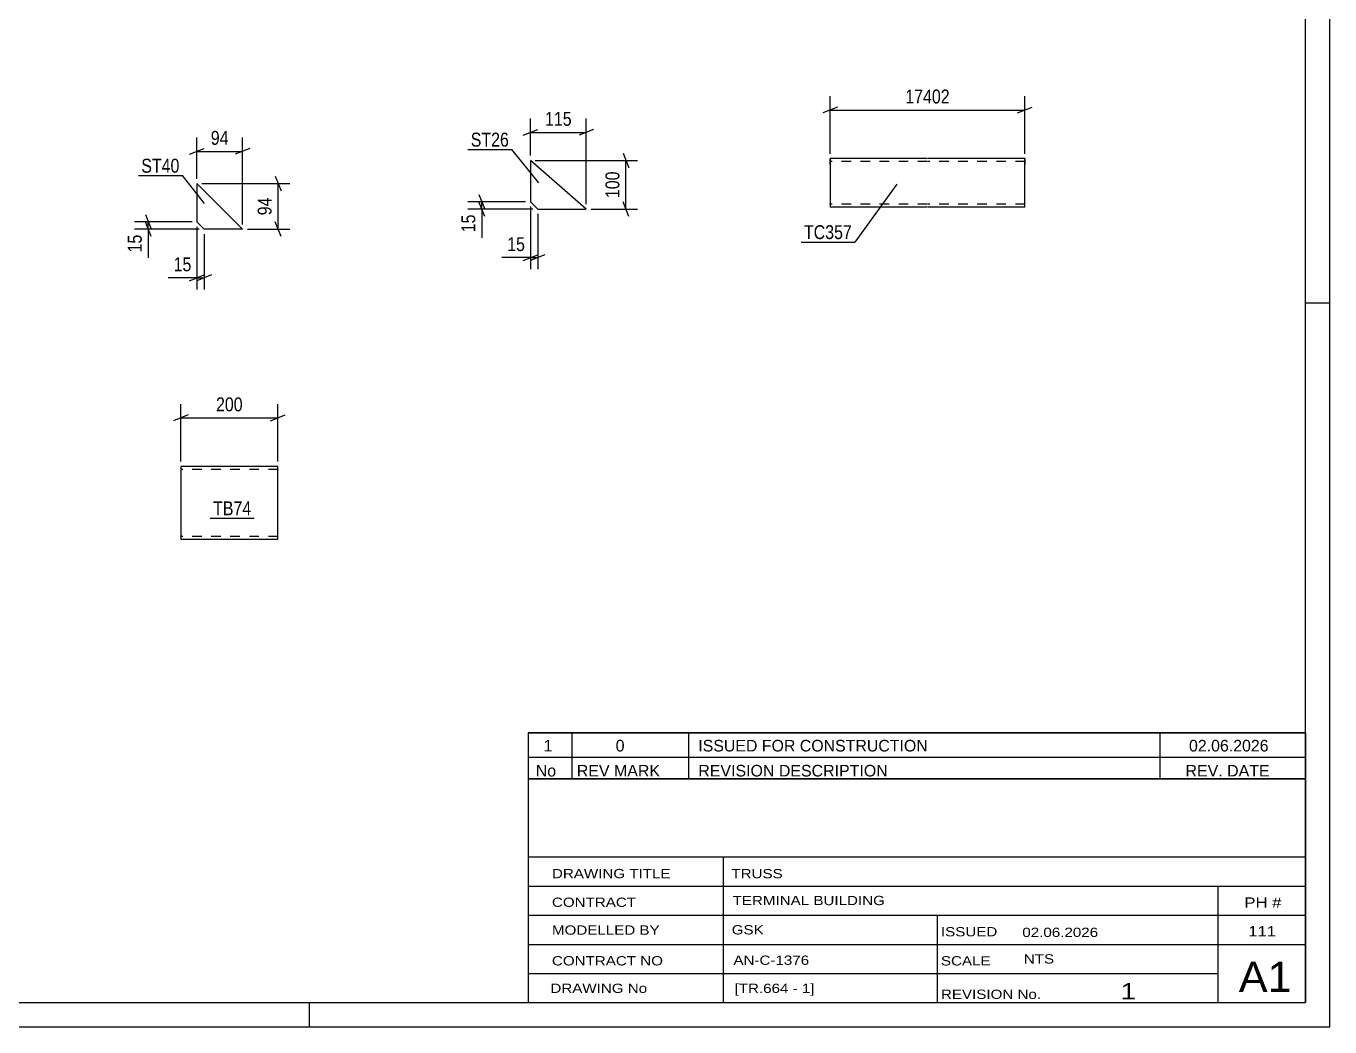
# Model space of a CAD drawing. Header units: millimetres. Extents: x 0 to 594, y 0 to 420.
# Drawn here: x 325.6 to 594, y 0 to 206 of the extents above; entities that cross this region are included whole.
import ezdxf

# ---------------------------------------------------------------- set-up
doc = ezdxf.new("R2010")
doc.units = ezdxf.units.MM
doc.linetypes.add('DXK_LINE_DOT2', pattern=[3.9198, 1.9599, -1.9599])
doc.styles.add('Arial Narrow', font='ARIALN.TTF', dxfattribs={"height": 0.2})

# ---------------------------------------------------------------- blocks, each defined once
blk = doc.blocks.new('Unknown-570386779-1132')
at = {"color": 5, "linetype": 'Continuous'}
for p, q in [((594, 0), (594, 420)), ((589, 5), (589, 415)), ((594, 149), (589, 149)), ((5, 5), (589, 5)), ((384, 0), (384, 5)), ((0, 0), (594, 0))]:
    blk.add_line(p, q, dxfattribs=at)
blk = doc.blocks.new('Part-570386779-10091 - 10075')
at = {"color": 2, "linetype": 'Continuous'}
for p, q in [((360.8, 173.6), (360.8, 165.7)), ((360.8, 173.6), (370.2, 164.2)), ((360.8, 165.7), (362.3, 164.2)), ((370.2, 164.2), (362.3, 164.2))]:
    blk.add_line(p, q, dxfattribs=at)
blk = doc.blocks.new('Part-570386779-10195 - 10177')
at = {"color": 2, "linetype": 'Continuous'}
for p, q in [((491.13, 177.54), (491.13, 178.74)), ((491.13, 178.74), (491.13, 178.74)), ((511.13, 178.74), (491.13, 178.74)), ((491.13, 177.54), (491.13, 168.74)), ((531.23, 178.74), (511.23, 178.74)), ((531.23, 178.74), (531.23, 178.74)), ((531.23, 178.74), (531.23, 178.65)), ((531.23, 178.65), (531.23, 178.39)), ((531.23, 178.39), (531.23, 177.54)), ((531.23, 168.74), (531.23, 177.54)), ((491.13, 168.74), (491.13, 168.74)), ((511.13, 168.74), (491.13, 168.74)), ((531.23, 168.74), (511.23, 168.74)), ((531.23, 168.74), (531.23, 168.74))]:
    blk.add_line(p, q, dxfattribs=at)
at = {"color": 7, "linetype": 'DXK_LINE_DOT2'}
for p, q in [((491.13, 178.74), (491.13, 168.74)), ((491.13, 178.74), (491.13, 178.74)), ((511.13, 178.14), (491.13, 178.14)), ((491.13, 178.1), (491.13, 178.14)), ((491.13, 178), (491.13, 178.1)), ((491.13, 177.97), (491.13, 178)), ((491.13, 177.77), (491.13, 177.97)), ((531.23, 178.14), (511.23, 178.14)), ((531.23, 168.74), (531.23, 178.74)), ((531.23, 178.14), (531.23, 178.14)), ((531.23, 178), (531.23, 177.54)), ((491.13, 169.39), (491.13, 169.48)), ((511.13, 169.34), (491.13, 169.34)), ((531.23, 169.34), (511.23, 169.34)), ((531.23, 169.39), (531.23, 169.48)), ((531.23, 169.34), (531.23, 169.39)), ((531.23, 169.34), (531.23, 169.34)), ((491.13, 168.74), (491.13, 168.74))]:
    blk.add_line(p, q, dxfattribs=at)
blk = doc.blocks.new('Part-570386779-10228 - 10212')
at = {"color": 2, "linetype": 'Continuous'}
for p, q in [((429.45, 178.35), (429.45, 169.85)), ((440.95, 168.35), (429.45, 178.35)), ((429.45, 169.85), (430.95, 168.35)), ((430.95, 168.35), (440.95, 168.35))]:
    blk.add_line(p, q, dxfattribs=at)
blk = doc.blocks.new('Part-570386779-9488 - 9471')
at = {"color": 2, "linetype": 'Continuous'}
for p, q in [((377.48, 115.37), (357.48, 115.37)), ((357.48, 115.37), (357.48, 100.46)), ((377.48, 101.57), (377.48, 115.37)), ((357.48, 100.46), (357.48, 100.37)), ((357.48, 100.37), (377.48, 100.37)), ((377.48, 100.37), (377.48, 101.57))]:
    blk.add_line(p, q, dxfattribs=at)
at = {"color": 7, "linetype": 'DXK_LINE_DOT2'}
for p, q in [((377.48, 114.77), (357.48, 114.77)), ((377.48, 114.72), (377.48, 114.63)), ((357.48, 100.97), (357.48, 101.01)), ((377.48, 100.97), (357.48, 100.97)), ((377.48, 101.01), (377.48, 101.34)), ((377.48, 100.97), (377.48, 101.01))]:
    blk.add_line(p, q, dxfattribs=at)
blk = doc.blocks.new('StraightDimension-570386779-10111 - 10075')
at = {"color": 7, "linetype": 'Continuous'}
for p, q in [((360.8, 174.6), (360.8, 183.08)), ((370.2, 165.2), (370.2, 183.08)), ((359.3, 179.63), (362.3, 180.83)), ((360.8, 180.23), (370.2, 180.23)), ((371.7, 180.83), (368.7, 179.63))]:
    blk.add_line(p, q, dxfattribs=at)
at = {"color": 0}
blk.add_wipeout([(367.93, 180.98), (367.93, 185.18), (363.07, 185.18), (363.07, 180.98)], dxfattribs=at)
at = {"color": 3, "style": 'Arial Narrow'}
blk.add_text('94', height=2.863, dxfattribs=at).set_placement((363.67, 181.58))
blk = doc.blocks.new('StraightDimension-570386779-10093 - 10075')
at = {"color": 7, "linetype": 'Continuous'}
for p, q in [((376.93, 175.1), (378.13, 172.1)), ((361.8, 173.6), (379.93, 173.6)), ((377.53, 164.2), (377.53, 173.6)), ((371.2, 164.2), (379.93, 164.2)), ((378.13, 162.7), (376.93, 165.7))]:
    blk.add_line(p, q, dxfattribs=at)
at = {"color": 0}
blk.add_wipeout([(376.78, 171.32), (372.58, 171.32), (372.58, 166.47), (376.78, 166.47)], dxfattribs=at)
at = {"color": 3, "style": 'Arial Narrow'}
blk.add_text('94', height=2.863, rotation=90.0002, dxfattribs=at).set_placement((376.18, 167.07))
blk = doc.blocks.new('StraightDimension-570386779-10100 - 10075')
at = {"color": 7, "linetype": 'Continuous'}
for p, q in [((350.2, 167.2), (351.4, 164.2)), ((359.8, 165.7), (347.95, 165.7)), ((361.3, 164.2), (347.95, 164.2)), ((351.4, 162.7), (350.2, 165.7)), ((350.8, 164.2), (350.8, 165.7))]:
    blk.add_line(p, q, dxfattribs=at)
at = {"color": 0}
blk.add_wipeout([(350.05, 163.67), (345.85, 163.67), (345.85, 158.82), (350.05, 158.82)], dxfattribs=at)
at = {"color": 7, "linetype": 'Continuous'}
blk.add_line((350.8, 164.2), (350.8, 158.29), dxfattribs=at)
blk.add_line((350.8, 164.2), (350.8, 158.29), dxfattribs=at)
at = {"color": 3, "style": 'Arial Narrow'}
blk.add_text('15', height=2.863, rotation=90.0002, dxfattribs=at).set_placement((349.45, 159.42))
blk = doc.blocks.new('StraightDimension-570386779-10120 - 10075')
at = {"color": 7, "linetype": 'Continuous'}
for p, q in [((360.8, 164.7), (360.8, 151.8)), ((362.3, 163.2), (362.3, 151.8)), ((359.3, 153.6), (362.3, 154.8)), ((363.8, 154.8), (360.8, 153.6)), ((360.8, 154.2), (362.3, 154.2))]:
    blk.add_line(p, q, dxfattribs=at)
at = {"color": 0}
blk.add_wipeout([(360.28, 154.95), (360.28, 159.15), (355.42, 159.15), (355.42, 154.95)], dxfattribs=at)
at = {"color": 7, "linetype": 'Continuous'}
blk.add_line((360.8, 154.2), (354.9, 154.2), dxfattribs=at)
blk.add_line((360.8, 154.2), (354.9, 154.2), dxfattribs=at)
at = {"color": 3, "style": 'Arial Narrow'}
blk.add_text('15', height=2.863, dxfattribs=at).set_placement((356.02, 155.55))
blk = doc.blocks.new('StraightDimension-570386779-10198 - 10177')
at = {"color": 7, "linetype": 'Continuous'}
for p, q in [((491.13, 179.74), (491.13, 191.59)), ((531.23, 179.74), (531.23, 191.59)), ((492.63, 189.34), (489.63, 188.14)), ((491.13, 188.74), (531.23, 188.74)), ((529.73, 188.14), (532.73, 189.34))]:
    blk.add_line(p, q, dxfattribs=at)
at = {"color": 0}
blk.add_wipeout([(516.35, 189.49), (516.35, 193.69), (506.01, 193.69), (506.01, 189.49)], dxfattribs=at)
at = {"color": 3, "style": 'Arial Narrow'}
blk.add_text('17402', height=2.863, dxfattribs=at).set_placement((506.61, 190.09))
blk = doc.blocks.new('StraightDimension-570386779-10257 - 10212')
at = {"color": 7, "linetype": 'Continuous'}
for p, q in [((429.45, 168.85), (429.45, 155.95)), ((430.95, 167.35), (430.95, 155.95)), ((427.95, 157.75), (430.95, 158.95)), ((432.45, 158.95), (429.45, 157.75)), ((429.45, 158.35), (430.95, 158.35))]:
    blk.add_line(p, q, dxfattribs=at)
at = {"color": 0}
blk.add_wipeout([(428.93, 159.1), (428.93, 163.3), (424.07, 163.3), (424.07, 159.1)], dxfattribs=at)
at = {"color": 7, "linetype": 'Continuous'}
blk.add_line((429.45, 158.35), (423.55, 158.35), dxfattribs=at)
blk.add_line((429.45, 158.35), (423.55, 158.35), dxfattribs=at)
at = {"color": 3, "style": 'Arial Narrow'}
blk.add_text('15', height=2.863, dxfattribs=at).set_placement((424.67, 159.7))
blk = doc.blocks.new('StraightDimension-570386779-10230 - 10212')
at = {"color": 7, "linetype": 'Continuous'}
for p, q in [((448.51, 179.85), (449.71, 176.85)), ((430.45, 178.35), (451.51, 178.35)), ((449.11, 168.35), (449.11, 178.35)), ((449.71, 166.85), (448.51, 169.85)), ((441.95, 168.35), (451.51, 168.35))]:
    blk.add_line(p, q, dxfattribs=at)
at = {"color": 0}
blk.add_wipeout([(448.36, 176.69), (444.16, 176.69), (444.16, 170.01), (448.36, 170.01)], dxfattribs=at)
at = {"color": 3, "style": 'Arial Narrow'}
blk.add_text('100', height=2.863, rotation=90.0002, dxfattribs=at).set_placement((447.76, 170.61))
blk = doc.blocks.new('StraightDimension-570386779-10239 - 10212')
at = {"color": 7, "linetype": 'Continuous'}
for p, q in [((428.45, 169.85), (416.6, 169.85)), ((418.85, 171.35), (420.05, 168.35)), ((420.05, 166.85), (418.85, 169.85)), ((419.45, 168.35), (419.45, 169.85)), ((429.95, 168.35), (416.6, 168.35))]:
    blk.add_line(p, q, dxfattribs=at)
at = {"color": 0}
blk.add_wipeout([(418.7, 167.83), (414.5, 167.83), (414.5, 162.97), (418.7, 162.97)], dxfattribs=at)
at = {"color": 7, "linetype": 'Continuous'}
blk.add_line((419.45, 168.35), (419.45, 162.44), dxfattribs=at)
blk.add_line((419.45, 168.35), (419.45, 162.44), dxfattribs=at)
at = {"color": 3, "style": 'Arial Narrow'}
blk.add_text('15', height=2.863, rotation=90.0002, dxfattribs=at).set_placement((418.1, 163.57))
blk = doc.blocks.new('StraightDimension-570386779-10250 - 10212')
at = {"color": 7, "linetype": 'Continuous'}
for p, q in [((429.45, 179.35), (429.45, 186.99)), ((440.95, 169.35), (440.95, 186.99)), ((427.95, 183.54), (430.95, 184.74)), ((429.45, 184.14), (440.95, 184.14)), ((442.45, 184.74), (439.45, 183.54))]:
    blk.add_line(p, q, dxfattribs=at)
at = {"color": 0}
blk.add_wipeout([(438.54, 184.89), (438.54, 189.09), (431.86, 189.09), (431.86, 184.89)], dxfattribs=at)
at = {"color": 3, "style": 'Arial Narrow'}
blk.add_text('115', height=2.863, dxfattribs=at).set_placement((432.46, 185.49))
blk = doc.blocks.new('StraightDimension-570386779-9490 - 9471')
at = {"color": 7, "linetype": 'Continuous'}
for p, q in [((357.48, 116.37), (357.48, 128.22)), ((377.48, 116.37), (377.48, 128.22)), ((358.98, 125.97), (355.98, 124.77)), ((357.48, 125.37), (377.48, 125.37)), ((375.98, 124.77), (378.98, 125.97))]:
    blk.add_line(p, q, dxfattribs=at)
at = {"color": 0}
blk.add_wipeout([(370.82, 126.12), (370.82, 130.32), (364.14, 130.32), (364.14, 126.12)], dxfattribs=at)
at = {"color": 3, "style": 'Arial Narrow'}
blk.add_text('200', height=2.863, dxfattribs=at).set_placement((364.74, 126.72))
blk = doc.blocks.new('Mark-570386779-10087 - 10075')
at = {"color": 0}
blk.add_wipeout([(357.21, 175.84), (357.21, 178.84), (349.36, 178.84), (349.36, 175.84)], dxfattribs=at)
blk.add_wipeout([(357.21, 175.84), (357.21, 178.84), (349.36, 178.84), (349.36, 175.84)], dxfattribs=at)
at = {"color": 30, "linetype": 'Continuous'}
for p in [(348.76, 175.24), (362.38, 169.5)]:
    blk.add_line(p, (357.81, 175.24), dxfattribs=at)
at = {"color": 3, "style": 'Arial Narrow'}
blk.add_text('ST40', height=2.863, dxfattribs=at).set_placement((349.36, 175.84))
blk = doc.blocks.new('Unknown-570386779-19723')
at = {"color": 7, "linetype": 'Continuous'}
for p, q in [((429, 51.05), (429, 5)), ((429, 51.05), (589, 51.05)), ((589, 51), (589, 5)), ((429, 35), (589, 35)), ((469.14, 35), (469.14, 5)), ((429, 29), (589, 29)), ((571, 5.05), (571, 29.05)), ((429, 23), (589, 23)), ((513.14, 23), (513.14, 5)), ((429, 17), (589, 17)), ((429, 11), (571, 11)), ((429, 5), (589, 5))]:
    blk.add_line(p, q, dxfattribs=at)
at = {"color": 7, "style": 'Arial Narrow'}
for s, height, width, p in [('DRAWING TITLE', 1.9089, 1.425378, (433.88, 30.61)), ('TRUSS', 1.909, 1.425378, (470.81, 30.59)), ('TERMINAL BUILDING', 1.9089, 1.425378, (471.06, 25.07)), ('CONTRACT', 1.909, 1.425378, (433.88, 24.71)), ('MODELLED BY', 1.9089, 1.425378, (433.88, 18.98)), ('GSK', 1.909, 1.425378, (470.88, 19.04)), ('ISSUED', 1.909, 1.425378, (513.94, 18.64)), ('02.06.2026', 1.909, 1.425378, (530.69, 18.52)), ('CONTRACT NO', 1.9089, 1.425378, (433.88, 12.66)), ('AN-C-1376', 1.909, 1.425378, (471.23, 12.78)), ('SCALE', 1.909, 1.425378, (513.94, 12.65)), ('A1', 6.204, 1.25, (575.24, 7.2)), ('DRAWING No', 1.909, 1.425378, (433.56, 7)), ('[TR.664 - 1]', 1.9089, 1.425378, (471.46, 6.99)), ('1', 3.34, 1.5, (550.91, 5.68)), ('REVISION No.', 1.9089, 1.425378, (513.94, 5.77))]:
    blk.add_text(s, height=height, dxfattribs=dict(at, width=width)).set_placement(p)
at = {"color": 7, "linetype": 'Continuous', "style": 'Arial Narrow'}
for s, height, width, p in [('PH #', 2.1, 1.42538, (576.4, 24.55)), ('111', 2.1, 1.42538, (577.19, 18.65)), ('NTS', 1.909, 1.425378, (531, 13.05))]:
    blk.add_text(s, height=height, dxfattribs=dict(at, width=width)).set_placement(p)
blk = doc.blocks.new('Unknown-570386779-19724')
at = {"color": 7, "linetype": 'Continuous'}
for p, q in [((429, 60.55), (589, 60.55)), ((589, 60.55), (429, 60.55)), ((429, 60.55), (429, 55.55)), ((438, 60.55), (438, 55.55)), ((462, 60.55), (462, 55.55)), ((559, 60.55), (559, 55.55)), ((589, 60.55), (589, 55.55)), ((429, 55.55), (589, 55.55)), ((429, 55.55), (429, 51.05)), ((429, 55.55), (589, 55.55)), ((438, 55.55), (438, 51.05)), ((462, 55.55), (462, 51.05)), ((559, 55.55), (559, 51.05)), ((589, 55.55), (589, 51.05)), ((589, 51.05), (429, 51.05))]:
    blk.add_line(p, q, dxfattribs=at)
at = {"color": 7, "linetype": 'Continuous', "style": 'Arial Narrow'}
for s, height, width, p in [('1', 2.39, 1.196471, (432.16, 56.7)), ('0', 2.39, 1.196471, (447, 56.7)), ('ISSUED FOR CONSTRUCTION', 2.3861, 1.196471, (464, 56.7)), ('02.06.2026', 2.386, 1.196471, (565, 56.7)), ('No', 2.386, 1.2, (430.54, 51.55)), ('REV MARK', 2.386, 1.2, (439, 51.55)), ('REVISION DESCRIPTION', 2.3861, 1.2, (464, 51.55)), ('REV. DATE', 2.386, 1.2, (564.28, 51.55))]:
    blk.add_text(s, height=height, dxfattribs=dict(at, width=width)).set_placement(p)
blk = doc.blocks.new('Mark-570386779-10191 - 10177')
at = {"color": 0}
blk.add_wipeout([(495.61, 162.17), (495.61, 165.17), (485.75, 165.17), (485.75, 162.17)], dxfattribs=at)
blk.add_wipeout([(495.61, 162.17), (495.61, 165.17), (485.75, 165.17), (485.75, 162.17)], dxfattribs=at)
at = {"color": 30, "linetype": 'Continuous'}
for p in [(504.84, 173.45), (485.15, 161.57)]:
    blk.add_line(p, (496.21, 161.57), dxfattribs=at)
at = {"color": 3, "style": 'Arial Narrow'}
blk.add_text('TC357', height=2.863, dxfattribs=at).set_placement((485.75, 162.17))
blk = doc.blocks.new('Mark-570386779-10224 - 10212')
at = {"color": 0}
blk.add_wipeout([(425.03, 181.21), (425.03, 184.21), (417.17, 184.21), (417.17, 181.21)], dxfattribs=at)
blk.add_wipeout([(425.03, 181.21), (425.03, 184.21), (417.17, 184.21), (417.17, 181.21)], dxfattribs=at)
at = {"color": 30, "linetype": 'Continuous'}
for p in [(416.57, 180.61), (431.21, 173.74)]:
    blk.add_line(p, (425.63, 180.61), dxfattribs=at)
at = {"color": 3, "style": 'Arial Narrow'}
blk.add_text('ST26', height=2.863, dxfattribs=at).set_placement((417.17, 181.21))
blk = doc.blocks.new('Mark-570386779-9484 - 9471')
at = {"color": 0}
blk.add_wipeout([(372, 105.32), (372, 108.32), (364.14, 108.32), (364.14, 105.32)], dxfattribs=at)
blk.add_wipeout([(372, 105.32), (372, 108.32), (364.14, 108.32), (364.14, 105.32)], dxfattribs=at)
at = {"color": 30, "linetype": 'Continuous'}
blk.add_line((363.54, 104.72), (372.6, 104.72), dxfattribs=at)
at = {"color": 3, "style": 'Arial Narrow'}
blk.add_text('TB74', height=2.863, dxfattribs=at).set_placement((364.14, 105.32))

msp = doc.modelspace()

# ---------------------------------------------------------------- block references
for name in ['Unknown-570386779-1132', 'Part-570386779-10228 - 10212', 'Part-570386779-10195 - 10177', 'Part-570386779-10091 - 10075', 'Part-570386779-9488 - 9471', 'Unknown-570386779-19724', 'Unknown-570386779-19723']:
    msp.add_blockref(name, (0, 0))

# ---------------------------------------------------------------- next in the draw order: block references
for name in ['StraightDimension-570386779-10198 - 10177', 'StraightDimension-570386779-10111 - 10075', 'Mark-570386779-10191 - 10177', 'StraightDimension-570386779-10257 - 10212', 'StraightDimension-570386779-9490 - 9471', 'Mark-570386779-9484 - 9471']:
    msp.add_blockref(name, (0, 0))

# ---------------------------------------------------------------- next in the draw order: block references
for name in ['StraightDimension-570386779-10230 - 10212', 'StraightDimension-570386779-10093 - 10075']:
    msp.add_blockref(name, (0, 0))

# ---------------------------------------------------------------- next in the draw order: block references
for name in ['Mark-570386779-10087 - 10075', 'StraightDimension-570386779-10239 - 10212', 'StraightDimension-570386779-10100 - 10075']:
    msp.add_blockref(name, (0, 0))

# ---------------------------------------------------------------- next in the draw order: block references
for name in ['StraightDimension-570386779-10250 - 10212', 'StraightDimension-570386779-10120 - 10075']:
    msp.add_blockref(name, (0, 0))

# ---------------------------------------------------------------- next in the draw order: block references
msp.add_blockref('Mark-570386779-10224 - 10212', (0, 0))

doc.saveas('drawing.dxf')
